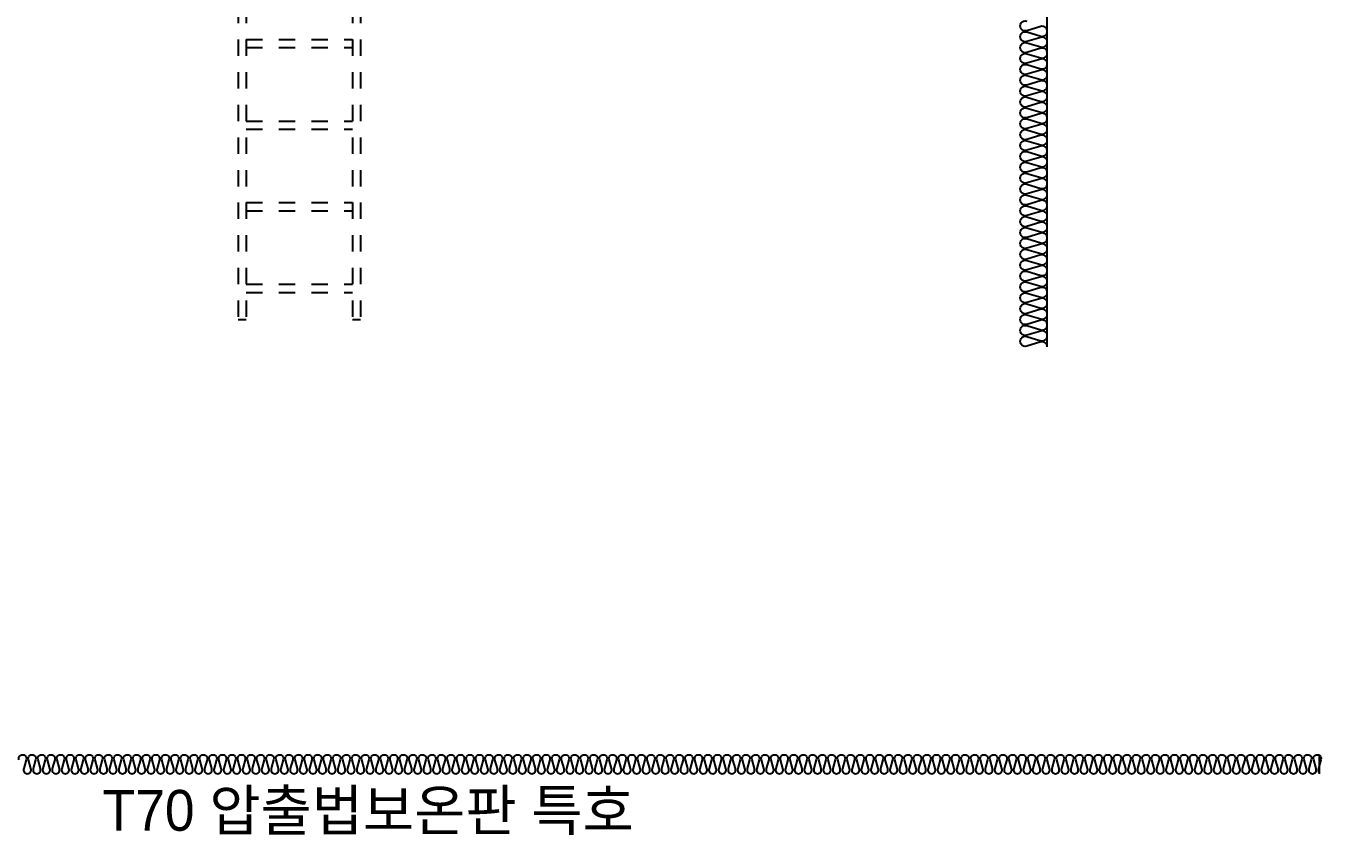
# Model space of a CAD drawing. Header units: millimetres. Extents: x -1320 to 172218, y -4077 to 50350.
# Drawn here: x 41545 to 46307, y -3646 to -670 of the extents above; entities that cross this region are included whole.
import ezdxf

# ---------------------------------------------------------------- set-up
doc = ezdxf.new("R2010")
doc.units = ezdxf.units.MM
doc.header["$LTSCALE"] = 60
doc.linetypes.add('HIDDEN', pattern=[2, 1, -1])
for name, color, linetype in [('A-DOOR-ELE', 5, 'Continuous'), ('INSUL', 8, 'Continuous'), ('ISL', 251, 'Continuous')]:
    doc.layers.add(name, color=color, linetype=linetype)
doc.layers.add('NOPLOT-단열', color=21, linetype='Continuous', plot=False)
doc.styles.add('Gtx', font='')
doc.styles.get('Gtx').set_extended_font_data('Dotum')

msp = doc.modelspace()

# ---------------------------------------------------------------- linework, layer by layer
at = {"layer": 'A-DOOR-ELE', "linetype": 'HIDDEN'}
for p, q in [((42325, 600), (42325, -1750)), ((42355, 600), (42355, -1750)), ((42745, 600), (42745, -1750)), ((42775, 600), (42775, -1750)), ((42355, -720), (42745, -720)), ((42355, -750), (42745, -750)), ((42355, -1020), (42745, -1020)), ((42355, -1050), (42745, -1050)), ((42355, -1320), (42745, -1320)), ((42355, -1350), (42745, -1350)), ((42355, -1620), (42745, -1620)), ((42355, -1650), (42745, -1650)), ((42325, -1750), (42355, -1750)), ((42745, -1750), (42775, -1750))]:
    msp.add_line(p, q, dxfattribs=at)
at = {"layer": 'INSUL'}
for p, q in [((45300, -1850, 0), (45300, -200)), ((46300, -3350), (46300, -3420))]:
    msp.add_line(p, q, dxfattribs=at)
at = {"layer": 'ISL', "elevation": 0}
for points in [[(45300, -1850, 0.509267), (45275.8, -1832.3), (45224.2, -1847.6, -1.372593), (45224.2, -1812.3), (45275.8, -1827.6, 0.509267), (45300, -1810, 0.509267), (45275.8, -1792.3), (45224.2, -1807.6, -1.372593), (45224.2, -1772.3), (45275.8, -1787.6, 0.509267), (45300, -1770, 0.509267), (45275.8, -1752.3), (45224.2, -1767.6, -1.372593), (45224.2, -1732.3), (45275.8, -1747.6, 0.509267), (45300, -1730, 0.509267), (45275.8, -1712.3), (45224.2, -1727.6, -1.372593), (45224.2, -1692.3), (45275.8, -1707.6, 0.509267), (45300, -1690, 0.509267), (45275.8, -1672.3), (45224.2, -1687.6, -1.372593), (45224.2, -1652.3), (45275.8, -1667.6, 0.509267), (45300, -1650, 0.509267), (45275.8, -1632.3), (45224.2, -1647.6, -1.372593), (45224.2, -1612.3), (45275.8, -1627.6, 0.509267), (45300, -1610, 0.509267), (45275.8, -1592.3), (45224.2, -1607.6, -1.372593), (45224.2, -1572.3), (45275.8, -1587.6, 0.509267), (45300, -1570, 0.509267), (45275.8, -1552.3), (45224.2, -1567.6, -1.372593), (45224.2, -1532.3), (45275.8, -1547.6, 0.509267), (45300, -1530, 0.509267), (45275.8, -1512.3), (45224.2, -1527.6, -1.372593), (45224.2, -1492.3), (45275.8, -1507.6, 0.509267), (45300, -1490, 0.509267), (45275.8, -1472.3), (45224.2, -1487.6, -1.372593), (45224.2, -1452.3), (45275.8, -1467.6, 0.509267), (45300, -1450, 0.509267), (45275.8, -1432.3), (45224.2, -1447.6, -1.372593), (45224.2, -1412.3), (45275.8, -1427.6, 0.509267), (45300, -1410, 0.509267), (45275.8, -1392.3), (45224.2, -1407.6, -1.372593), (45224.2, -1372.3), (45275.8, -1387.6, 0.509267), (45300, -1370, 0.509267), (45275.8, -1352.3), (45224.2, -1367.6, -1.372593), (45224.2, -1332.3), (45275.8, -1347.6, 0.509267), (45300, -1330, 0.509267), (45275.8, -1312.3), (45224.2, -1327.6, -1.372593), (45224.2, -1292.3), (45275.8, -1307.6, 0.509267), (45300, -1290, 0.509267), (45275.8, -1272.3), (45224.2, -1287.6, -1.372593), (45224.2, -1252.3), (45275.8, -1267.6, 0.509267), (45300, -1250, 0.509267), (45275.8, -1232.3), (45224.2, -1247.6, -1.372593), (45224.2, -1212.3), (45275.8, -1227.6, 0.509267), (45300, -1210, 0.509267), (45275.8, -1192.3), (45224.2, -1207.6, -1.372593), (45224.2, -1172.3), (45275.8, -1187.6, 0.509267), (45300, -1170, 0.509267), (45275.8, -1152.3), (45224.2, -1167.6, -1.372593), (45224.2, -1132.3), (45275.8, -1147.6, 0.509267), (45300, -1130, 0.509267), (45275.8, -1112.3), (45224.2, -1127.6, -1.372593), (45224.2, -1092.3), (45275.8, -1107.6, 0.509267), (45300, -1089.9, 0.509267), (45275.8, -1072.3), (45224.2, -1087.6, -1.372593), (45224.2, -1052.3), (45275.8, -1067.6, 0.509267), (45300, -1049.9, 0.509267), (45275.8, -1032.3), (45224.2, -1047.6, -1.372593), (45224.2, -1012.3), (45275.8, -1027.6, 0.509267), (45300, -1009.9, 0.509267), (45275.8, -992.3), (45224.2, -1007.6, -1.372593), (45224.2, -972.3), (45275.8, -987.6, 0.509267), (45300, -969.9, 0.509267), (45275.8, -952.3), (45224.2, -967.6, -1.372593), (45224.2, -932.3), (45275.8, -947.6, 0.509267), (45300, -929.9, 0.509267), (45275.8, -912.3), (45224.2, -927.6, -1.372593), (45224.2, -892.3), (45275.8, -907.6, 0.509267), (45300, -889.9, 0.509267), (45275.8, -872.3), (45224.2, -887.6, -1.372593), (45224.2, -852.3), (45275.8, -867.6, 0.509267), (45300, -849.9, 0.509267), (45275.8, -832.3), (45224.2, -847.6, -1.372593), (45224.2, -812.3), (45275.8, -827.6, 0.509267), (45300, -809.9, 0.509267), (45275.8, -792.3), (45224.2, -807.6, -1.372593), (45224.2, -772.3), (45275.8, -787.6, 0.509267), (45300, -769.9, 0.509267), (45275.8, -752.3), (45224.2, -767.6, -1.372593), (45224.2, -732.3), (45275.8, -747.6, 0.509267), (45300, -729.9, 0.509267), (45275.8, -712.3), (45224.2, -727.6, -1.372593), (45224.2, -692.3), (45275.8, -707.6, 0.509267), (45300, -689.9, 0.509267), (45275.8, -672.3), (45224.2, -687.6, -1.372593), (45224.2, -652.3)], [(41519.4, -3369, -1.449198), (41545.6, -3369), (41536.9, -3401, 0.524856), (41550, -3420, 0.524856), (41563.1, -3401), (41554.4, -3369, -1.449198), (41580.6, -3369), (41571.9, -3401, 0.524856), (41585, -3420, 0.524856), (41598.1, -3401), (41589.4, -3369, -1.449198), (41615.6, -3369), (41606.9, -3401, 0.524856), (41620, -3420, 0.524856), (41633.1, -3401), (41624.4, -3369, -1.449198), (41650.6, -3369), (41641.9, -3401, 0.524856), (41655, -3420, 0.524856), (41668.1, -3401), (41659.4, -3369, -1.449198), (41685.6, -3369), (41676.9, -3401, 0.524856), (41690, -3420, 0.524856), (41703.1, -3401), (41694.4, -3369, -1.449198), (41720.6, -3369), (41711.9, -3401, 0.524856), (41725, -3420, 0.524856), (41738.1, -3401), (41729.4, -3369, -1.449198), (41755.6, -3369), (41746.9, -3401, 0.524856), (41760, -3420, 0.524856), (41773.1, -3401), (41764.4, -3369, -1.449198), (41790.6, -3369), (41781.9, -3401, 0.524856), (41795, -3420, 0.524856), (41808.1, -3401), (41799.4, -3369, -1.449198), (41825.6, -3369), (41816.9, -3401, 0.524856), (41830, -3420, 0.524856), (41843.1, -3401), (41834.4, -3369, -1.449198), (41860.6, -3369), (41851.9, -3401, 0.524856), (41865, -3420, 0.524856), (41878.1, -3401), (41869.4, -3369, -1.449198), (41895.6, -3369), (41886.9, -3401, 0.524856), (41900, -3420, 0.524856), (41913.1, -3401), (41904.4, -3369, -1.449198), (41930.6, -3369), (41921.9, -3401, 0.524856), (41935, -3420, 0.524856), (41948.1, -3401), (41939.4, -3369, -1.449198), (41965.6, -3369), (41956.9, -3401, 0.524856), (41970, -3420, 0.524856), (41983.1, -3401), (41974.4, -3369, -1.449198), (42000.6, -3369), (41991.9, -3401, 0.524856), (42005, -3420, 0.524856), (42018.1, -3401), (42009.4, -3369, -1.449198), (42035.6, -3369), (42026.9, -3401, 0.524856), (42040, -3420, 0.524856), (42053.1, -3401), (42044.4, -3369, -1.449198), (42070.6, -3369), (42061.9, -3401, 0.524856), (42075, -3420, 0.524856), (42088.1, -3401), (42079.4, -3369, -1.449198), (42105.6, -3369), (42096.9, -3401, 0.524856), (42110, -3420, 0.524856), (42123.1, -3401), (42114.4, -3369, -1.449198), (42140.6, -3369), (42131.9, -3401, 0.524856), (42145, -3420, 0.524856), (42158.1, -3401), (42149.4, -3369, -1.449198), (42175.6, -3369), (42166.9, -3401, 0.524856), (42180, -3420, 0.524856), (42193.1, -3401), (42184.4, -3369, -1.449198), (42210.6, -3369), (42201.9, -3401, 0.524856), (42215, -3420, 0.524856), (42228.1, -3401), (42219.4, -3369, -1.449198), (42245.6, -3369), (42236.9, -3401, 0.524856), (42250, -3420, 0.524856), (42263.1, -3401), (42254.4, -3369, -1.449198), (42280.6, -3369), (42271.9, -3401, 0.524856), (42285, -3420, 0.524856), (42298.1, -3401), (42289.4, -3369, -1.449198), (42315.6, -3369), (42306.9, -3401, 0.524856), (42320, -3420, 0.524856), (42333.1, -3401), (42324.4, -3369, -1.449198), (42350.6, -3369), (42341.9, -3401, 0.524856), (42355, -3420, 0.524856), (42368.1, -3401), (42359.4, -3369, -1.449198), (42385.6, -3369), (42376.9, -3401, 0.524856), (42390, -3420, 0.524856), (42403.1, -3401), (42394.4, -3369, -1.449198), (42420.6, -3369), (42411.9, -3401, 0.524856), (42425, -3420, 0.524856), (42438.1, -3401), (42429.4, -3369, -1.449198), (42455.6, -3369), (42446.9, -3401, 0.524856), (42460, -3420, 0.524856), (42473.1, -3401), (42464.4, -3369, -1.449198), (42490.6, -3369), (42481.9, -3401, 0.524856), (42495, -3420, 0.524856), (42508.1, -3401), (42499.4, -3369, -1.449198), (42525.6, -3369), (42516.9, -3401, 0.524856), (42530, -3420, 0.524856), (42543.1, -3401), (42534.4, -3369, -1.449198), (42560.6, -3369), (42551.9, -3401, 0.524856), (42565, -3420, 0.524856), (42578.1, -3401), (42569.4, -3369, -1.449198), (42595.6, -3369), (42586.9, -3401, 0.524856), (42600, -3420, 0.524856), (42613.1, -3401), (42604.4, -3369, -1.449198), (42630.6, -3369), (42621.9, -3401, 0.524856), (42635, -3420, 0.524856), (42648.1, -3401), (42639.4, -3369, -1.449198), (42665.6, -3369), (42656.9, -3401, 0.524856), (42670, -3420, 0.524856), (42683.1, -3401), (42674.4, -3369, -1.449198), (42700.6, -3369), (42691.9, -3401, 0.524856), (42705, -3420, 0.524856), (42718.1, -3401), (42709.4, -3369, -1.449198), (42735.6, -3369), (42726.9, -3401, 0.524856), (42740, -3420, 0.524856), (42753.1, -3401), (42744.4, -3369, -1.449198), (42770.6, -3369), (42761.9, -3401, 0.524856), (42775, -3420, 0.524856), (42788.1, -3401), (42779.4, -3369, -1.449198), (42805.6, -3369), (42796.9, -3401, 0.524856), (42810, -3420, 0.524856), (42823.1, -3401), (42814.4, -3369, -1.449198), (42840.6, -3369), (42831.9, -3401, 0.524856), (42845, -3420, 0.524856), (42858.1, -3401), (42849.4, -3369, -1.449198), (42875.6, -3369), (42866.9, -3401, 0.524856), (42880, -3420, 0.524856), (42893.1, -3401), (42884.4, -3369, -1.449198), (42910.6, -3369), (42901.9, -3401, 0.524856), (42915, -3420, 0.524856), (42928.1, -3401), (42919.4, -3369, -1.449198), (42945.6, -3369), (42936.9, -3401, 0.524856), (42950, -3420, 0.524856), (42963.1, -3401), (42954.4, -3369, -1.449198), (42980.6, -3369), (42971.9, -3401, 0.524856), (42985, -3420, 0.524856), (42998.1, -3401), (42989.4, -3369, -1.449198), (43015.6, -3369), (43006.9, -3401, 0.524856), (43020, -3420, 0.524856), (43033.1, -3401), (43024.4, -3369, -1.449198), (43050.6, -3369), (43041.9, -3401, 0.524856), (43055, -3420, 0.524856), (43068.1, -3401), (43059.4, -3369, -1.449198), (43085.6, -3369), (43076.9, -3401, 0.524856), (43090, -3420, 0.524856), (43103.1, -3401), (43094.4, -3369, -1.449198), (43120.6, -3369), (43111.9, -3401, 0.524856), (43125, -3420, 0.524856), (43138.1, -3401), (43129.4, -3369, -1.449198), (43155.6, -3369), (43146.9, -3401, 0.524856), (43160, -3420, 0.524856), (43173.1, -3401), (43164.4, -3369, -1.449198), (43190.6, -3369), (43181.9, -3401, 0.524856), (43195, -3420, 0.524856), (43208.1, -3401), (43199.4, -3369, -1.449198), (43225.6, -3369), (43216.9, -3401, 0.524856), (43230, -3420, 0.524856), (43243.1, -3401), (43234.4, -3369, -1.449198), (43260.6, -3369), (43251.9, -3401, 0.524856), (43265, -3420, 0.524856), (43278.1, -3401), (43269.4, -3369, -1.449198), (43295.6, -3369), (43286.9, -3401, 0.524856), (43300, -3420, 0.524856), (43313.1, -3401), (43304.4, -3369, -1.449198), (43330.6, -3369), (43321.9, -3401, 0.524856), (43335, -3420, 0.524856), (43348.1, -3401), (43339.4, -3369, -1.449198), (43365.6, -3369), (43356.9, -3401, 0.524856), (43370, -3420, 0.524856), (43383.1, -3401), (43374.4, -3369, -1.449198), (43400.6, -3369), (43391.9, -3401, 0.524856), (43405, -3420, 0.524856), (43418.1, -3401), (43409.4, -3369, -1.449198), (43435.6, -3369), (43426.9, -3401, 0.524856), (43440, -3420, 0.524856), (43453.1, -3401), (43444.4, -3369, -1.449198), (43470.6, -3369), (43461.9, -3401, 0.524856), (43475, -3420, 0.524856), (43488.1, -3401), (43479.4, -3369, -1.449198), (43505.6, -3369), (43496.9, -3401, 0.524856), (43510, -3420, 0.524856), (43523.1, -3401), (43514.4, -3369, -1.449198), (43540.6, -3369), (43531.9, -3401, 0.524856), (43545, -3420, 0.524856), (43558.1, -3401), (43549.4, -3369, -1.449198), (43575.6, -3369), (43566.9, -3401, 0.524856), (43580, -3420, 0.524856), (43593.1, -3401), (43584.4, -3369, -1.449198), (43610.6, -3369), (43601.9, -3401, 0.524856), (43615, -3420, 0.524856), (43628.1, -3401), (43619.4, -3369, -1.449198), (43645.6, -3369), (43636.9, -3401, 0.524856), (43650, -3420, 0.524856), (43663.1, -3401), (43654.4, -3369, -1.449198), (43680.6, -3369), (43671.9, -3401, 0.524856), (43685, -3420, 0.524856), (43698.1, -3401), (43689.4, -3369, -1.449198), (43715.6, -3369), (43706.9, -3401, 0.524856), (43720, -3420, 0.524856), (43733.1, -3401), (43724.4, -3369, -1.449198), (43750.6, -3369), (43741.9, -3401, 0.524856), (43755, -3420, 0.524856), (43768.1, -3401), (43759.4, -3369, -1.449198), (43785.6, -3369), (43776.9, -3401, 0.524856), (43790, -3420, 0.524856), (43803.1, -3401), (43794.4, -3369, -1.449198), (43820.6, -3369), (43811.9, -3401, 0.524856), (43825, -3420, 0.524856), (43838.1, -3401), (43829.4, -3369, -1.449198), (43855.6, -3369), (43846.9, -3401, 0.524856), (43860, -3420, 0.524856), (43873.1, -3401), (43864.4, -3369, -1.449198), (43890.6, -3369), (43881.9, -3401, 0.524856), (43895, -3420, 0.524856), (43908.1, -3401), (43899.4, -3369, -1.449198), (43925.6, -3369), (43916.9, -3401, 0.524856), (43930, -3420, 0.524856), (43943.1, -3401), (43934.4, -3369, -1.449198), (43960.6, -3369), (43951.9, -3401, 0.524856), (43965, -3420, 0.524856), (43978.1, -3401), (43969.4, -3369, -1.449198), (43995.6, -3369), (43986.9, -3401, 0.524856), (44000, -3420, 0.524856), (44013.1, -3401), (44004.4, -3369, -1.449198), (44030.6, -3369), (44021.9, -3401, 0.524856), (44035, -3420, 0.524856), (44048.1, -3401), (44039.4, -3369, -1.449198), (44065.6, -3369), (44056.9, -3401, 0.524856), (44070, -3420, 0.524856), (44083.1, -3401), (44074.4, -3369, -1.449198), (44100.6, -3369), (44091.9, -3401, 0.524856), (44105, -3420, 0.524856), (44118.1, -3401), (44109.4, -3369, -1.449198), (44135.6, -3369), (44126.9, -3401, 0.524856), (44140, -3420, 0.524856), (44153.1, -3401), (44144.4, -3369, -1.449198), (44170.6, -3369), (44161.9, -3401, 0.524856), (44175, -3420, 0.524856), (44188.1, -3401), (44179.4, -3369, -1.449198), (44205.6, -3369), (44196.9, -3401, 0.524856), (44210, -3420, 0.524856), (44223.1, -3401), (44214.4, -3369, -1.449198), (44240.6, -3369), (44231.9, -3401, 0.524856), (44245, -3420, 0.524856), (44258.1, -3401), (44249.4, -3369, -1.449198), (44275.6, -3369), (44266.9, -3401, 0.524856), (44280, -3420, 0.524856), (44293.1, -3401), (44284.4, -3369, -1.449198), (44310.6, -3369), (44301.9, -3401, 0.524856), (44315, -3420, 0.524856), (44328.1, -3401), (44319.4, -3369, -1.449198), (44345.6, -3369), (44336.9, -3401, 0.524856), (44350, -3420, 0.524856), (44363.1, -3401), (44354.4, -3369, -1.449198), (44380.6, -3369), (44371.9, -3401, 0.524856), (44385, -3420, 0.524856), (44398.1, -3401), (44389.4, -3369, -1.449198), (44415.6, -3369), (44406.9, -3401, 0.524856), (44420, -3420, 0.524856), (44433.1, -3401), (44424.4, -3369, -1.449198), (44450.6, -3369), (44441.9, -3401, 0.524856), (44455, -3420, 0.524856), (44468.1, -3401), (44459.4, -3369, -1.449198), (44485.6, -3369), (44476.9, -3401, 0.524856), (44490, -3420, 0.524856), (44503.1, -3401), (44494.4, -3369, -1.449198), (44520.6, -3369), (44511.9, -3401, 0.524856), (44525, -3420, 0.524856), (44538.1, -3401), (44529.4, -3369, -1.449198), (44555.6, -3369), (44546.9, -3401, 0.524856), (44560, -3420, 0.524856), (44573.1, -3401), (44564.4, -3369, -1.449198), (44590.6, -3369), (44581.9, -3401, 0.524856), (44595, -3420, 0.524856), (44608.1, -3401), (44599.4, -3369, -1.449198), (44625.6, -3369), (44616.9, -3401, 0.524856), (44630, -3420, 0.524856), (44643.1, -3401), (44634.4, -3369, -1.449198), (44660.6, -3369), (44651.9, -3401, 0.524856), (44665, -3420, 0.524856), (44678.1, -3401), (44669.4, -3369, -1.449198), (44695.6, -3369), (44686.9, -3401, 0.524856), (44700, -3420, 0.524856), (44713.1, -3401), (44704.4, -3369, -1.449198), (44730.6, -3369), (44721.9, -3401, 0.524856), (44735, -3420, 0.524856), (44748.1, -3401), (44739.4, -3369, -1.449198), (44765.6, -3369), (44756.9, -3401, 0.524856), (44770, -3420, 0.524856), (44783.1, -3401), (44774.4, -3369, -1.449198), (44800.6, -3369), (44791.9, -3401, 0.524856), (44805, -3420, 0.524856), (44818.1, -3401), (44809.4, -3369, -1.449198), (44835.6, -3369), (44826.9, -3401, 0.524856), (44840, -3420, 0.524856), (44853.1, -3401), (44844.4, -3369, -1.449198), (44870.6, -3369), (44861.9, -3401, 0.524856), (44875, -3420, 0.524856), (44888.1, -3401), (44879.4, -3369, -1.449198), (44905.6, -3369), (44896.9, -3401, 0.524856), (44910, -3420, 0.524856), (44923.1, -3401), (44914.4, -3369, -1.449198), (44940.6, -3369), (44931.9, -3401, 0.524856), (44945, -3420, 0.524856), (44958.1, -3401), (44949.4, -3369, -1.449198), (44975.6, -3369), (44966.9, -3401, 0.524856), (44980, -3420, 0.524856), (44993.1, -3401), (44984.4, -3369, -1.449198), (45010.6, -3369), (45001.9, -3401, 0.524856), (45015, -3420, 0.524856), (45028.1, -3401), (45019.4, -3369, -1.449198), (45045.6, -3369), (45036.9, -3401, 0.524856), (45050, -3420, 0.524856), (45063.1, -3401), (45054.4, -3369, -1.449198), (45080.6, -3369), (45071.9, -3401, 0.524856), (45085, -3420, 0.524856), (45098.1, -3401), (45089.4, -3369, -1.449198), (45115.6, -3369), (45106.9, -3401, 0.524856), (45120, -3420, 0.524856), (45133.1, -3401), (45124.4, -3369, -1.449198), (45150.6, -3369), (45141.9, -3401, 0.524856), (45155, -3420, 0.524856), (45168.1, -3401), (45159.4, -3369, -1.449198), (45185.6, -3369), (45176.9, -3401, 0.524856), (45190, -3420, 0.524856), (45203.1, -3401), (45194.4, -3369, -1.449198), (45220.6, -3369), (45211.9, -3401, 0.524856), (45225, -3420, 0.524856), (45238.1, -3401), (45229.4, -3369, -1.449198), (45255.6, -3369), (45246.9, -3401, 0.524856), (45260, -3420, 0.524856), (45273.1, -3401), (45264.4, -3369, -1.449198), (45290.6, -3369), (45281.9, -3401, 0.524856), (45295, -3420, 0.524856), (45308.1, -3401), (45299.4, -3369, -1.449198), (45325.6, -3369), (45316.9, -3401, 0.524856), (45330, -3420, 0.524856), (45343.1, -3401), (45334.4, -3369, -1.449198), (45360.6, -3369), (45351.9, -3401, 0.524856), (45365, -3420, 0.524856), (45378.1, -3401), (45369.4, -3369, -1.449198), (45395.6, -3369), (45386.9, -3401, 0.524856), (45400, -3420, 0.524856), (45413.1, -3401), (45404.4, -3369, -1.449198), (45430.6, -3369), (45421.9, -3401, 0.524856), (45435, -3420, 0.524856), (45448.1, -3401), (45439.4, -3369, -1.449198), (45465.6, -3369), (45456.9, -3401, 0.524856), (45470, -3420, 0.524856), (45483.1, -3401), (45474.4, -3369, -1.449198), (45500.6, -3369), (45491.9, -3401, 0.524856), (45505, -3420, 0.524856), (45518.1, -3401), (45509.4, -3369, -1.449198), (45535.6, -3369), (45526.9, -3401, 0.524856), (45540, -3420, 0.524856), (45553.1, -3401), (45544.4, -3369, -1.449198), (45570.6, -3369), (45561.9, -3401, 0.524856), (45575, -3420, 0.524856), (45588.1, -3401), (45579.4, -3369, -1.449198), (45605.6, -3369), (45596.9, -3401, 0.524856), (45610, -3420, 0.524856), (45623.1, -3401), (45614.4, -3369, -1.449198), (45640.6, -3369), (45631.9, -3401, 0.524856), (45645, -3420, 0.524856), (45658.1, -3401), (45649.4, -3369, -1.449198), (45675.6, -3369), (45666.9, -3401, 0.524856), (45680, -3420, 0.524856), (45693.1, -3401), (45684.4, -3369, -1.449198), (45710.6, -3369), (45701.9, -3401, 0.524856), (45715, -3420, 0.524856), (45728.1, -3401), (45719.4, -3369, -1.449198), (45745.6, -3369), (45736.9, -3401, 0.524856), (45750, -3420, 0.524856), (45763.1, -3401), (45754.4, -3369, -1.449198), (45780.6, -3369), (45771.9, -3401, 0.524856), (45785, -3420, 0.524856), (45798.1, -3401), (45789.4, -3369, -1.449198), (45815.6, -3369), (45806.9, -3401, 0.524856), (45820, -3420, 0.524856), (45833.1, -3401), (45824.4, -3369, -1.449198), (45850.6, -3369), (45841.9, -3401, 0.524856), (45855, -3420, 0.524856), (45868.1, -3401), (45859.4, -3369, -1.449198), (45885.6, -3369), (45876.9, -3401, 0.524856), (45890, -3420, 0.524856), (45903.1, -3401), (45894.4, -3369, -1.449198), (45920.6, -3369), (45911.9, -3401, 0.524856), (45925, -3420, 0.524856), (45938.1, -3401), (45929.4, -3369, -1.449198), (45955.6, -3369), (45946.9, -3401, 0.524856), (45960, -3420, 0.524856), (45973.1, -3401), (45964.4, -3369, -1.449198), (45990.6, -3369), (45981.9, -3401, 0.524856), (45995, -3420, 0.524856), (46008.1, -3401), (45999.4, -3369, -1.449198), (46025.6, -3369), (46016.9, -3401, 0.524856), (46030, -3420, 0.524856), (46043.1, -3401), (46034.4, -3369, -1.449198), (46060.6, -3369), (46051.9, -3401, 0.524856), (46065, -3420, 0.524856), (46078.1, -3401), (46069.4, -3369, -1.449198), (46095.6, -3369), (46086.9, -3401, 0.524856), (46100, -3420, 0.524856), (46113.1, -3401), (46104.4, -3369, -1.449198), (46130.6, -3369), (46121.9, -3401, 0.524856), (46135, -3420, 0.524856), (46148.1, -3401), (46139.4, -3369, -1.449198), (46165.6, -3369), (46156.9, -3401, 0.524856), (46170, -3420, 0.524856), (46183.1, -3401), (46174.4, -3369, -1.449198), (46200.6, -3369), (46191.9, -3401, 0.524856), (46205, -3420, 0.524856), (46218.1, -3401), (46209.4, -3369, -1.449198), (46235.6, -3369), (46226.9, -3401, 0.524856), (46240, -3420, 0.524856), (46253.1, -3401), (46244.4, -3369, -1.449198), (46270.6, -3369), (46261.9, -3401, 0.524856), (46275, -3420, 0.524856), (46288.1, -3401), (46279.4, -3369, -1.449198), (46305.6, -3369), (46296.9, -3401, 0.292395), (46300, -3415.8, 0.292395)]]:
    msp.add_lwpolyline(points, format="xyb", dxfattribs=at)

# ---------------------------------------------------------------- texts
at = {"layer": 'NOPLOT-단열', "style": 'Gtx'}
msp.add_text('T70 압출법보온판 특호', height=150, dxfattribs=at).set_placement((41826.8, -3629.8))

doc.saveas('drawing.dxf')
